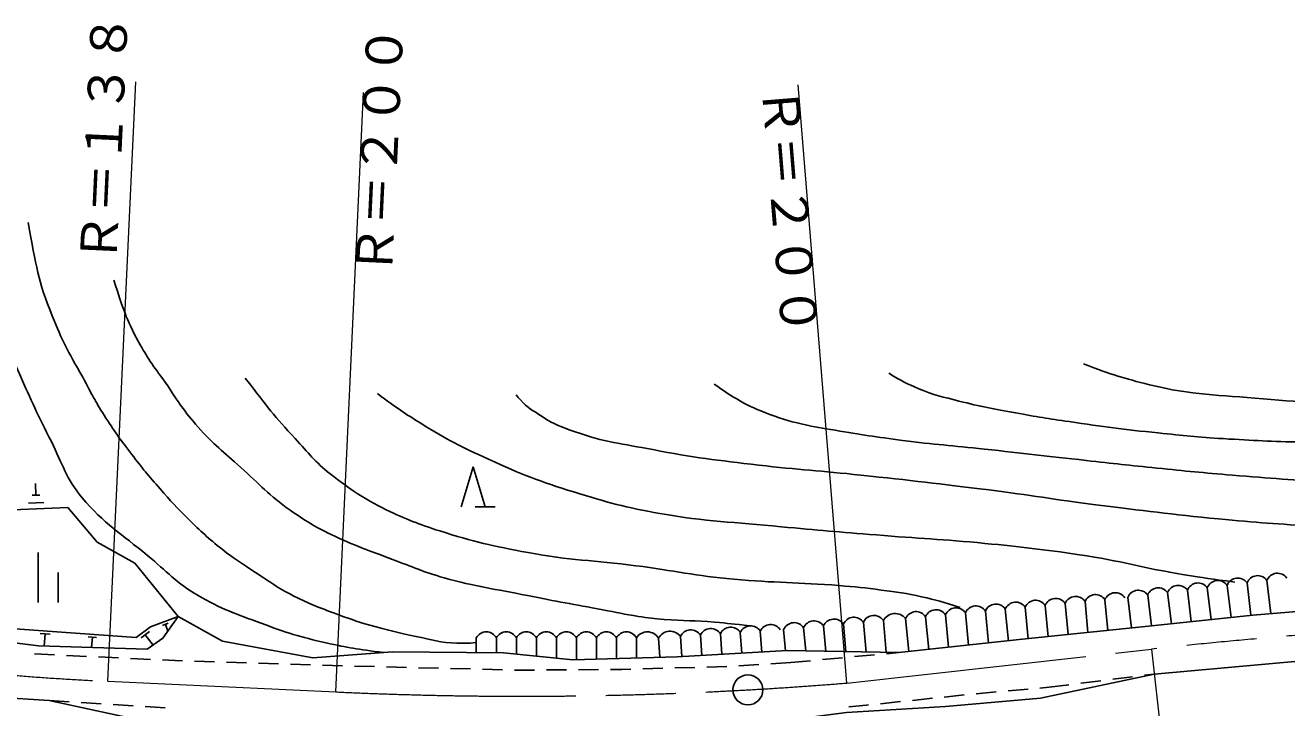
# Model space of a CAD drawing. Units: millimetres, scale not verified. Extents: x 40000 to 680000, y 20000 to 380000.
# Drawn here: x 330817 to 393832, y 270526 to 304647 of the extents above; entities that cross this region are included whole.
import ezdxf
from ezdxf.enums import TextEntityAlignment as Align

# ---------------------------------------------------------------- set-up
doc = ezdxf.new("R2010")
doc.units = ezdxf.units.MM
doc.header["$LTSCALE"] = 1000
doc.linetypes.add('CHAIN', pattern=[18.5, 12, -1.5, 3.5, -1.5])
for name, color, linetype, lineweight in [('M-BGD', 7, 'Continuous', 25), ('M-BMK', 2, 'CHAIN', 13), ('M-BMK-SRVR', 3, 'Continuous', 25), ('M-STR-HTXT', 7, 'Continuous', 13)]:
    doc.layers.add(name, color=color, linetype=linetype, lineweight=lineweight)
doc.styles.add('ＭＳ Ｐゴシック', font='')
doc.styles.get('ＭＳ Ｐゴシック').set_extended_font_data('MS PGothic')

msp = doc.modelspace()

# ---------------------------------------------------------------- linework, layer by layer
at = {"layer": 'M-BGD'}
for p, q in [((352598, 280573), (353199, 282572)), ((353199, 282572), (353798, 280572)), ((331347, 281155), (331322, 281730)), ((331539, 281163), (331156, 281147)), ((331748, 280789), (330981, 280755)), ((353298, 280572), (354298, 280572)), ((331464, 278288), (331462, 275788)), ((332463, 277288), (332462, 275788)), ((390854, 276647), (391051, 275044)), ((391847, 276769), (392045, 275149)), ((392839, 276890), (393042, 275233)), ((385891, 276040), (386078, 274518)), ((386884, 276161), (387072, 274623)), ((387876, 276283), (388067, 274728)), ((388869, 276404), (389061, 274833)), ((389862, 276526), (390056, 274938)), ((379772, 275458), (379924, 273865)), ((380768, 275553), (380918, 273971)), ((381763, 275647), (381913, 274076)), ((382759, 275742), (382907, 274182)), ((383754, 275837), (383902, 274287)), ((384750, 275931), (384896, 274393)), ((337077, 274580), (338459, 275088)), ((337680, 274648), (337955, 274749)), ((372684, 274795), (372818, 273313)), ((373680, 274885), (373823, 273296)), ((374795, 274985), (374951, 273338)), ((375790, 275079), (375946, 273444)), ((376786, 275174), (376940, 273549)), ((377781, 275269), (377935, 273655)), ((378777, 275363), (378929, 273760)), ((331568, 274242), (332056, 274208)), ((331812, 274225), (331769, 273615)), ((336604, 274025), (337023, 274334)), ((336814, 274180), (337200, 273657)), ((337818, 274698), (337944, 274354)), ((364541, 274156), (364609, 273146)), ((365539, 274223), (365608, 273201)), ((366537, 274291), (366606, 273257)), ((367534, 274358), (367605, 273312)), ((368700, 274437), (368796, 273378)), ((369696, 274527), (369801, 273366)), ((370692, 274616), (370806, 273348)), ((371688, 274706), (371812, 273331)), ((333961, 274078), (334378, 274048)), ((334170, 274063), (334133, 273542)), ((353349, 274022), (353349, 273284)), ((354349, 274022), (354349, 273275)), ((355349, 274022), (355349, 273208)), ((356349, 274021), (356349, 273109)), ((357349, 274021), (357349, 273011)), ((358349, 274021), (358349, 272936)), ((359349, 274021), (359349, 272964)), ((360349, 274021), (360349, 272992)), ((361349, 274021), (361349, 273020)), ((362454, 274004), (362523, 273054)), ((363543, 274089), (363611, 273091)), ((332274, 273175), (331275, 273223)), ((333872, 273098), (332873, 273146)), ((335470, 273021), (334471, 273069)), ((337068, 272944), (336070, 272992)), ((338301, 272885), (337668, 272916)), ((338667, 272874), (338301, 272885)), ((340266, 272824), (339266, 272855)), ((369052, 272789), (370048, 272880)), ((370645, 272935), (371641, 273027)), ((372239, 273082), (373234, 273173)), ((373832, 273228), (374446, 273285)), ((341865, 272774), (340866, 272805)), ((343464, 272724), (342465, 272755)), ((345064, 272674), (344064, 272705)), ((346663, 272624), (345663, 272655)), ((348262, 272583), (347263, 272607)), ((349862, 272544), (348862, 272568)), ((351461, 272506), (350462, 272530)), ((353061, 272467), (352061, 272491)), ((354660, 272428), (353661, 272452)), ((355505, 272408), (355260, 272414)), ((356260, 272413), (355505, 272408)), ((357860, 272424), (356860, 272417)), ((359460, 272435), (358460, 272428)), ((360623, 272442), (360060, 272439)), ((361060, 272455), (360623, 272442)), ((362659, 272502), (361660, 272473)), ((364259, 272548), (363259, 272519)), ((365858, 272594), (364858, 272565)), ((367455, 272690), (366457, 272628)), ((369052, 272789), (368054, 272727)), ((381961, 271555), (382954, 271678)), ((383549, 271753), (384541, 271876)), ((385137, 271951), (386129, 272074)), ((386724, 272149), (387210, 272209)), ((324783, 271356), (332015, 270885)), ((375135, 270896), (376130, 271001)), ((376726, 271063), (377721, 271167)), ((378318, 271229), (379314, 271318)), ((379911, 271371), (380907, 271460)), ((381505, 271514), (381961, 271555)), ((332015, 270885), (333014, 270824)), ((333612, 270787), (334611, 270726)), ((335209, 270689), (336208, 270628)), ((336806, 270591), (337805, 270530)), ((371951, 270577), (372834, 270655)), ((372834, 270655), (372947, 270667)), ((373544, 270730), (374538, 270834))]:
    msp.add_line(p, q, dxfattribs=at)
for points in [[(381525, 271000), (387210, 272209), (394602, 272869), (401281, 273431), (405862, 273753), (430192, 275512), (457112, 277017), (480814, 278646), (506569, 280171), (520887, 281076), (524885, 281217), (530627, 281211), (535860, 281136), (549123, 281127), (555296, 281116), (556512, 281079), (558005, 280708), (559528, 280117), (560912, 279395), (562638, 278083), (564341, 276638)], [(332944, 280541), (329811, 280403), (327577, 278466), (326608, 276025), (327269, 274690), (336354, 274045), (337077, 274580)], [(338459, 275088), (336289, 277760), (334414, 278802), (332944, 280541)], [(338459, 275088), (337696, 274001), (336910, 273455), (331486, 273624), (327508, 274124), (326353, 275158), (326306, 276510), (326591, 279520)], [(398146, 275657), (392132, 275158), (386919, 274607), (380788, 273968), (374446, 273285), (368870, 273382)], [(368870, 273382), (363376, 273078), (358163, 272931), (354701, 273272), (349165, 273319), (345178, 273026), (340676, 273865), (338459, 275088)], [(381525, 271000), (376778, 270586), (371848, 270290), (365813, 269506), (360036, 269341), (354571, 269145), (351002, 268952), (346960, 269029), (341281, 269254), (336001, 270026), (332015, 270885)]]:
    msp.add_lwpolyline(points, dxfattribs=at)
for centre, radius, start, end in [((388405, 276079), 567, 35.05191, 158.90694), ((389398, 276200), 567, 35.05191, 158.90694), ((390390, 276322), 567, 35.05191, 158.90694), ((391383, 276443), 567, 35.05191, 158.90694), ((392376, 276565), 567, 35.05191, 158.90694), ((393368, 276686), 567, 35.05191, 158.90694), ((383282, 275524), 567, 33.50282, 157.35784), ((384277, 275618), 567, 33.50282, 157.35784), ((385273, 275713), 567, 33.50282, 157.35784), ((386420, 275836), 567, 35.05191, 158.90694), ((387413, 275957), 567, 35.05191, 158.90694), ((376313, 274861), 567, 33.50282, 157.35784), ((377309, 274956), 567, 33.50282, 157.35784), ((378304, 275051), 567, 33.50282, 157.35784), ((379300, 275145), 567, 33.50282, 157.35784), ((380295, 275240), 567, 33.50282, 157.35784), ((381291, 275334), 567, 33.50282, 157.35784), ((382286, 275429), 567, 33.50282, 157.35784), ((369222, 274216), 567, 33.20848, 157.06351), ((370218, 274306), 567, 33.20848, 157.06351), ((371214, 274395), 567, 33.20848, 157.06351), ((372210, 274485), 567, 33.20848, 157.06351), ((373206, 274574), 567, 33.20848, 157.06351), ((374270, 274570), 668, 38.30877, 151.96322), ((375318, 274767), 567, 33.50282, 157.35784), ((353849, 273755), 567, 28.0702, 151.92522), ((354849, 273755), 567, 28.0702, 151.92522), ((355849, 273755), 567, 28.0702, 151.92522), ((356849, 273755), 567, 28.0702, 151.92522), ((357849, 273755), 567, 28.0702, 151.92522), ((358849, 273755), 567, 28.0702, 151.92522), ((359849, 273755), 567, 28.0702, 151.92522), ((360849, 273755), 567, 28.0702, 151.92522), ((361896, 273676), 646, 30.40073, 147.76489), ((363025, 273715), 640, 35.7797, 153.14737), ((364060, 273856), 567, 31.93744, 155.79246), ((365058, 273924), 567, 31.93744, 155.79246), ((366056, 273991), 567, 31.93744, 155.79246), ((367053, 274058), 567, 31.93744, 155.79246), ((368051, 274126), 567, 31.93744, 155.79246)]:
    msp.add_arc(centre, radius, start, end, dxfattribs=at)
for points, knots in [([(348728, 273287), (347370, 273460), (346962, 273521), (345849, 273772), (344557, 274064), (343844, 274288), (342603, 274750), (341340, 275219), (340610, 275463), (339448, 276144), (338365, 276780), (337891, 277336), (336925, 278138), (335616, 279226), (334758, 279724), (333663, 281027), (332858, 281984), (332683, 282715), (332121, 283832), (331462, 285140), (331112, 285883), (330528, 287227), (328973, 290805), (328731, 292234), (327500, 296747)], [0, 0, 0, 0, 1, 1, 1, 2, 2, 2, 3, 3, 3, 4, 4, 4, 5, 5, 5, 6, 6, 6, 7, 7, 7, 8, 8, 8, 8]), ([(333692, 287054), (332902, 288404), (332668, 288876), (332166, 290113), (331457, 291860), (331367, 292616), (330958, 294786)], [0, 0, 0, 0, 1, 1, 1, 2, 2, 2, 2]), ([(373953, 287246), (374623, 286851), (374845, 286732), (375451, 286474), (376206, 286153), (376665, 286067), (377459, 285861), (378556, 285577), (379183, 285467), (380298, 285265), (381335, 285077), (381918, 284978), (382961, 284829), (384693, 284581), (385665, 284444), (387406, 284264), (388674, 284133), (389385, 284061), (390657, 283980), (392192, 283882), (393053, 283845), (394589, 283806), (396131, 283768), (396995, 283759), (398536, 283791), (400058, 283822), (400909, 283894), (402430, 283964), (403985, 284036), (404859, 284038), (406412, 284153), (407726, 284251), (408461, 284322), (409769, 284481), (411331, 284671), (412197, 284837), (413756, 285052), (415269, 285262), (416122, 285339), (417633, 285562), (419560, 285847), (420632, 286051), (422552, 286380), (424928, 286788), (426268, 286970), (428629, 287455), (430564, 287853), (431632, 288145), (433555, 288600), (435332, 289020), (436315, 289312), (438101, 289692), (440281, 290156), (441510, 290377), (443706, 290756), (446849, 291299), (448612, 291594), (451776, 291993), (453833, 292253), (455001, 292259), (457058, 292514), (458600, 292705), (459455, 292875), (460986, 293138), (462377, 293378), (462823, 293462), (464542, 293791)], [0, 0, 0, 0, 1, 1, 1, 2, 2, 2, 3, 3, 3, 4, 4, 4, 5, 5, 5, 6, 6, 6, 7, 7, 7, 8, 8, 8, 9, 9, 9, 10, 10, 10, 11, 11, 11, 12, 12, 12, 13, 13, 13, 14, 14, 14, 15, 15, 15, 16, 16, 16, 17, 17, 17, 18, 18, 18, 19, 19, 19, 20, 20, 20, 21, 21, 21, 22, 22, 22, 22]), ([(491230, 281875), (490855, 282322), (490726, 282455), (490371, 282796), (489807, 283336), (489396, 283526), (488784, 284010), (488047, 284592), (487640, 284925), (486914, 285520), (486054, 286224), (485558, 286603), (484725, 287339), (484092, 287897), (483786, 288263), (483159, 288827), (482405, 289506), (482011, 289925), (481190, 290521), (480436, 291070), (479998, 291363), (479173, 291797), (478183, 292318), (477643, 292668), (476575, 293001), (476114, 293145), (475843, 293209), (475361, 293236), (474844, 293264), (474551, 293226), (474038, 293162), (473317, 293071), (472921, 292969), (472210, 292816), (471683, 292703), (471376, 292677), (470865, 292505), (469885, 292176), (469365, 291908), (468429, 291468), (467521, 291040), (467047, 290730), (466134, 290313), (465181, 289878), (464650, 289618), (463653, 289296), (462673, 288980), (462100, 288869), (461084, 288702), (459945, 288515), (459293, 288482), (458140, 288439), (457186, 288403), (456650, 288465), (455697, 288503), (454524, 288550), (453870, 288629), (452698, 288676), (451744, 288713), (451210, 288720), (450255, 288740), (449073, 288763), (448411, 288806), (447229, 288787), (446308, 288772), (445789, 288769), (444873, 288675), (444110, 288598), (443689, 288499), (442931, 288381), (441753, 288198), (441097, 288072), (439918, 287901), (438829, 287743), (438211, 287714), (437124, 287543), (436197, 287398), (435679, 287301), (434761, 287105), (433735, 286887), (433172, 286712), (432149, 286476), (430878, 286182), (430164, 286024), (428889, 285748), (427248, 285392), (426328, 285195), (424682, 284862), (423148, 284553), (422288, 284385), (420749, 284102), (419497, 283873), (418800, 283708), (417537, 283545), (416070, 283356), (415236, 283361), (413764, 283209), (411613, 282987), (410413, 282808), (408263, 282566), (406394, 282355), (405350, 282213), (403476, 282047), (402117, 281926), (401355, 281847), (399991, 281803), (398463, 281753), (397605, 281777), (396077, 281831), (394136, 281899), (393051, 282005), (391115, 282157), (389640, 282273), (388815, 282359), (387343, 282507), (385960, 282646), (385187, 282738), (383806, 282890), (381823, 283108), (380714, 283243), (378731, 283459), (377134, 283633), (376233, 283683), (374640, 283895), (373319, 284070), (372580, 284176), (371266, 284398), (370630, 284505), (370272, 284557), (369644, 284703), (368894, 284878), (368478, 285007), (367761, 285289), (367195, 285511), (366884, 285659), (366357, 285964), (365901, 286228), (365742, 286338), (365232, 286709)], [0, 0, 0, 0, 1, 1, 1, 2, 2, 2, 3, 3, 3, 4, 4, 4, 5, 5, 5, 6, 6, 6, 7, 7, 7, 8, 8, 8, 9, 9, 9, 10, 10, 10, 11, 11, 11, 12, 12, 12, 13, 13, 13, 14, 14, 14, 15, 15, 15, 16, 16, 16, 17, 17, 17, 18, 18, 18, 19, 19, 19, 20, 20, 20, 21, 21, 21, 22, 22, 22, 23, 23, 23, 24, 24, 24, 25, 25, 25, 26, 26, 26, 27, 27, 27, 28, 28, 28, 29, 29, 29, 30, 30, 30, 31, 31, 31, 32, 32, 32, 33, 33, 33, 34, 34, 34, 35, 35, 35, 36, 36, 36, 37, 37, 37, 38, 38, 38, 39, 39, 39, 40, 40, 40, 41, 41, 41, 42, 42, 42, 43, 43, 43, 44, 44, 44, 45, 45, 45, 46, 46, 46, 46]), ([(383683, 287714), (385171, 287147), (385669, 287005), (386977, 286675), (389140, 286131), (390423, 286179), (392645, 285976), (394867, 285774), (396119, 285702), (398351, 285678), (400327, 285657), (401436, 285708), (403410, 285804), (405940, 285926), (407358, 286008), (409876, 286281), (413136, 286635), (414941, 287003), (418186, 287472), (420682, 287833), (422085, 288000), (424574, 288401), (427225, 288829), (428729, 288982), (431348, 289576), (433655, 290099), (434888, 290628), (437193, 291163), (440158, 291850), (441217, 291972), (444870, 292494)], [0, 0, 0, 0, 1, 1, 1, 2, 2, 2, 3, 3, 3, 4, 4, 4, 5, 5, 5, 6, 6, 6, 7, 7, 7, 8, 8, 8, 9, 9, 9, 10, 10, 10, 10]), ([(337811, 286808), (337141, 287691), (336936, 287999), (336477, 288825), (335847, 289957), (335716, 290458), (335243, 291903)], [0, 0, 0, 0, 1, 1, 1, 2, 2, 2, 2]), ([(469590, 280479), (469743, 280671), (469807, 280749), (469986, 280875), (470168, 281002), (470299, 281023), (470503, 281113), (471011, 281336), (471297, 281459), (471815, 281659), (472197, 281806), (472438, 281818), (472811, 281987), (473387, 282247), (473680, 282455), (474212, 282795), (474864, 283212), (475255, 283424), (475821, 283951), (476323, 284418), (476565, 284726), (476961, 285287), (477341, 285826), (477491, 286171), (477779, 286765), (478031, 287286), (478152, 287590), (478332, 288140), (478456, 288519), (478509, 288737), (478577, 289130), (478646, 289524), (478731, 289749), (478698, 290147), (478667, 290507), (478587, 290714), (478398, 291021), (478264, 291238), (478159, 291351), (477948, 291495), (477680, 291676), (477500, 291736), (477190, 291830), (476866, 291928), (476669, 291943), (476331, 291935), (475857, 291925), (475597, 291836), (475138, 291721), (474646, 291598), (474384, 291481), (473910, 291303), (473448, 291130), (473172, 291068), (472740, 290832), (472174, 290521), (471910, 290259), (471404, 289858), (470808, 289387), (470494, 289099), (469935, 288585), (469420, 288112), (469169, 287806), (468645, 287343), (467970, 286748), (467550, 286465), (466835, 285920), (466332, 285536), (466059, 285307), (465531, 284958), (465031, 284629), (464754, 284434), (464219, 284165), (463736, 283922), (463468, 283752), (462940, 283633), (462457, 283523), (462169, 283559), (461673, 283561), (461152, 283564), (460857, 283576), (460342, 283655), (459831, 283735), (459555, 283839), (459057, 283977), (458504, 284130), (458192, 284208), (457653, 284405), (457137, 284593), (456878, 284771), (456367, 284974), (455728, 285228), (455356, 285335), (454709, 285569), (454145, 285774), (453842, 285928), (453267, 286097), (452549, 286308), (452134, 286381), (451402, 286537), (450762, 286673), (450405, 286761), (449757, 286852), (449152, 286938), (448809, 286959), (448199, 286992), (447532, 287029), (447156, 287061), (446488, 287035), (445918, 287013), (445597, 286993), (445033, 286909), (444184, 286784), (443722, 286642), (442884, 286459), (441947, 286254), (441426, 286119), (440494, 285896), (438208, 285349), (436938, 284999), (434647, 284472), (432323, 283937), (431021, 283630), (428684, 283155), (426583, 282727), (425406, 282481), (423290, 282135), (421808, 281892), (420957, 281881), (419482, 281594), (418169, 281339), (417485, 280987), (416187, 280662), (415403, 280466), (414957, 280380), (414161, 280240), (412536, 279954), (411611, 279877), (409970, 279704), (408644, 279564), (407897, 279519), (406564, 279453), (405241, 279387), (404498, 279354), (403174, 279359), (401704, 279365), (400882, 279438), (399412, 279484), (397803, 279535), (396900, 279516), (395292, 279604), (393390, 279707), (392325, 279788), (390429, 279969), (388026, 280199), (386685, 280378), (384290, 280679), (382205, 280940), (381045, 281153), (378960, 281415), (376464, 281729), (375063, 281891), (372561, 282157), (370569, 282369), (369446, 282422), (367456, 282657), (365383, 282902), (364217, 283030), (362169, 283430), (360639, 283728), (359747, 283796), (358281, 284325), (357617, 284564), (357223, 284683), (356638, 285079), (356194, 285379), (355908, 285515), (355552, 285915), (355465, 286014), (355427, 286050), (355338, 286175)], [0, 0, 0, 0, 1, 1, 1, 2, 2, 2, 3, 3, 3, 4, 4, 4, 5, 5, 5, 6, 6, 6, 7, 7, 7, 8, 8, 8, 9, 9, 9, 10, 10, 10, 11, 11, 11, 12, 12, 12, 13, 13, 13, 14, 14, 14, 15, 15, 15, 16, 16, 16, 17, 17, 17, 18, 18, 18, 19, 19, 19, 20, 20, 20, 21, 21, 21, 22, 22, 22, 23, 23, 23, 24, 24, 24, 25, 25, 25, 26, 26, 26, 27, 27, 27, 28, 28, 28, 29, 29, 29, 30, 30, 30, 31, 31, 31, 32, 32, 32, 33, 33, 33, 34, 34, 34, 35, 35, 35, 36, 36, 36, 37, 37, 37, 38, 38, 38, 39, 39, 39, 40, 40, 40, 41, 41, 41, 42, 42, 42, 43, 43, 43, 44, 44, 44, 45, 45, 45, 46, 46, 46, 47, 47, 47, 48, 48, 48, 49, 49, 49, 50, 50, 50, 51, 51, 51, 52, 52, 52, 53, 53, 53, 54, 54, 54, 55, 55, 55, 56, 56, 56, 57, 57, 57, 58, 58, 58, 59, 59, 59, 60, 60, 60, 60]), ([(333692, 287054), (334165, 286142), (334306, 285877), (334756, 285156), (335253, 284360), (335570, 283937), (336139, 283190), (336666, 282497), (336980, 282121), (337555, 281466), (338084, 280863), (338384, 280526), (338960, 279966), (339596, 279348), (339953, 278998), (340651, 278450), (341274, 277961), (341654, 277726), (342317, 277292), (343041, 276819), (343432, 276525), (344201, 276130), (344980, 275729), (345446, 275563), (346266, 275254), (346948, 274996), (347333, 274855), (348034, 274655), (348922, 274402), (349427, 274285), (350331, 274097), (351125, 273932), (351568, 273779), (352378, 273759), (352758, 273750), (352904, 273746), (353349, 273784)], [0, 0, 0, 0, 1, 1, 1, 2, 2, 2, 3, 3, 3, 4, 4, 4, 5, 5, 5, 6, 6, 6, 7, 7, 7, 8, 8, 8, 9, 9, 9, 10, 10, 10, 11, 11, 11, 12, 12, 12, 12]), ([(367015, 274624), (366168, 274723), (365941, 274745), (365251, 274805), (364269, 274889), (363715, 274869), (362733, 274948), (362228, 274988), (361945, 275021), (361444, 275096), (360746, 275201), (360361, 275294), (359667, 275424), (358196, 275700), (357368, 275841), (355901, 276138), (354270, 276467), (353339, 276583), (351736, 277027), (350706, 277312), (350160, 277571), (349159, 277947), (347953, 278400), (347263, 278629), (346102, 279188), (345260, 279594), (344808, 279872), (344043, 280410), (343003, 281141), (342525, 281689), (341581, 282542), (340731, 283310), (340207, 283698), (339454, 284562), (338740, 285381), (338509, 285729), (337811, 286808)], [0, 0, 0, 0, 1, 1, 1, 2, 2, 2, 3, 3, 3, 4, 4, 4, 5, 5, 5, 6, 6, 6, 7, 7, 7, 8, 8, 8, 9, 9, 9, 10, 10, 10, 11, 11, 11, 12, 12, 12, 12]), ([(377513, 275539), (376616, 275825), (376351, 275909), (375590, 276080), (374812, 276254), (374365, 276302), (373576, 276414), (372755, 276531), (372292, 276568), (371466, 276636), (369418, 276804), (368261, 276767), (366214, 276951), (364294, 277123), (363237, 277382), (361325, 277630), (359220, 277902), (358017, 277891), (355931, 278284), (354191, 278613), (353215, 278826), (351529, 279366), (350456, 279709), (349860, 279935), (348848, 280428), (347683, 280994), (347079, 281423), (346056, 282218), (345289, 282814), (344966, 283272), (344303, 283981), (343258, 285099), (342947, 285535), (341807, 287000)], [0, 0, 0, 0, 1, 1, 1, 2, 2, 2, 3, 3, 3, 4, 4, 4, 5, 5, 5, 6, 6, 6, 7, 7, 7, 8, 8, 8, 9, 9, 9, 10, 10, 10, 11, 11, 11, 11]), ([(348408, 286229), (349423, 285479), (349733, 285269), (350622, 284715), (351873, 283934), (352621, 283568), (353960, 282950), (355579, 282204), (356516, 281835), (358220, 281314), (359876, 280808), (360815, 280531), (362521, 280237), (364864, 279832), (366206, 279807), (368573, 279579), (370430, 279400), (371472, 279316), (373331, 279164), (375446, 278991), (376636, 278951), (378748, 278746), (380601, 278567), (381638, 278449), (383480, 278178), (385542, 277874), (386663, 277505), (388722, 277179), (389702, 277023), (390024, 276970), (391235, 276809)], [0, 0, 0, 0, 1, 1, 1, 2, 2, 2, 3, 3, 3, 4, 4, 4, 5, 5, 5, 6, 6, 6, 7, 7, 7, 8, 8, 8, 9, 9, 9, 10, 10, 10, 10])]:
    msp.add_open_spline(points, degree=3, knots=knots, dxfattribs=at)
at = {"layer": 'M-BMK'}
for p, q in [((371863, 271764), (387070, 273461)), ((334948, 271850), (346327, 271320))]:
    msp.add_line(p, q, dxfattribs=at)
for centre, radius, start, end in [((419230, -27565), 302740, 92.54443, 96.09799), ((341366, 409701), 138000, 262.02947, 267.33455), ((355628, 471104), 200000, 273.23505, 274.65615), ((355628, 471104), 200000, 267.33455, 273.23505)]:
    msp.add_arc(centre, radius, start, end, dxfattribs=at)
at = {"layer": 'M-BMK-SRVR'}
msp.add_circle((366914, 271423), 750, dxfattribs=at)
at = {"layer": 'M-STR-HTXT'}
for p, q in [((334948, 271850), (336343, 301817)), ((346327, 271320), (347722, 301288)), ((371863, 271764), (369428, 301665)), ((387070, 273461), (390399, 243647))]:
    msp.add_line(p, q, dxfattribs=at)

# ---------------------------------------------------------------- texts
at = {"layer": 'M-STR-HTXT', "style": 'ＭＳ Ｐゴシック'}
msp.add_text('Ｒ＝１３８', height=1833, rotation=87.335, dxfattribs=at).set_placement((335918, 292692), align=Align.BOTTOM_LEFT)
for rotation, p in [(87.335, (347299, 292197)), (274.656, (369428, 301665))]:
    msp.add_text('Ｒ＝２００', height=1833, rotation=rotation, dxfattribs=at).set_placement(p, align=Align.TOP_LEFT)

doc.saveas('drawing.dxf')
